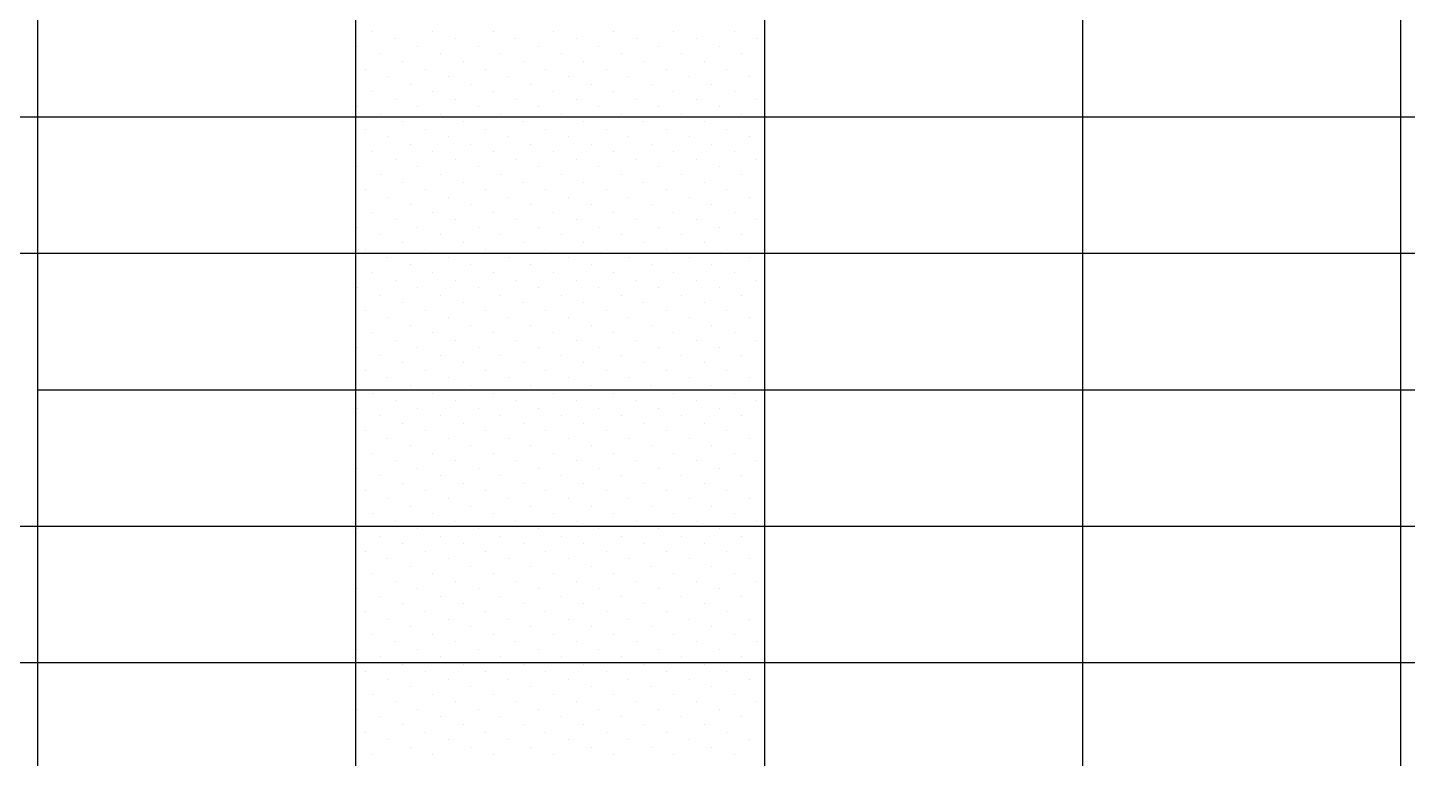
# Model space of a CAD drawing. Extents: x 148861 to 149208, y 169271 to 169495.
# Drawn here: x 149181.813 to 149185.355, y 169489.203 to 169491.078 of the extents above; entities that cross this region are included whole.
import ezdxf

# ---------------------------------------------------------------- set-up
doc = ezdxf.new("R2010")
doc.units = 0
doc.header["$LTSCALE"] = 0.1
doc.header["$MEASUREMENT"] = 0
doc.layers.get('0').update_dxf_attribs({"linetype": 'CONTINUOUS'})
doc.layers.add('TOFIES-01', color=7, linetype='CONTINUOUS')

# ---------------------------------------------------------------- blocks, each defined once
blk = doc.blocks.new('*X67')
at = {"color": 0}
for p, q in [((2017.46, 1407.58), (2017.46, 1407.58)), ((2026.3, 1407.58), (2026.3, 1407.58)), ((2035.14, 1407.58), (2035.14, 1407.58)), ((2043.98, 1407.58), (2043.98, 1407.58)), ((2052.82, 1407.58), (2052.82, 1407.58)), ((2061.66, 1407.58), (2061.66, 1407.58)), ((2070.5, 1407.58), (2070.5, 1407.58)), ((2015.25, 1405.37), (2015.25, 1405.37)), ((2020.78, 1406.48), (2020.78, 1406.48)), ((2024.09, 1405.37), (2024.09, 1405.37)), ((2029.62, 1406.48), (2029.62, 1406.48)), ((2032.93, 1405.37), (2032.93, 1405.37)), ((2038.46, 1406.48), (2038.46, 1406.48)), ((2041.77, 1405.37), (2041.77, 1405.37)), ((2047.3, 1406.48), (2047.3, 1406.48)), ((2050.61, 1405.37), (2050.61, 1405.37)), ((2056.13, 1406.48), (2056.13, 1406.48)), ((2059.45, 1405.37), (2059.45, 1405.37)), ((2064.97, 1406.48), (2064.97, 1406.48)), ((2068.29, 1405.37), (2068.29, 1405.37)), ((2073.81, 1406.48), (2073.81, 1406.48)), ((2018.57, 1404.27), (2018.57, 1404.27)), ((2021.88, 1403.17), (2021.88, 1403.17)), ((2027.41, 1404.27), (2027.41, 1404.27)), ((2030.72, 1403.17), (2030.72, 1403.17)), ((2036.25, 1404.27), (2036.25, 1404.27)), ((2039.56, 1403.17), (2039.56, 1403.17)), ((2045.09, 1404.27), (2045.09, 1404.27)), ((2048.4, 1403.17), (2048.4, 1403.17)), ((2053.92, 1404.27), (2053.92, 1404.27)), ((2057.24, 1403.17), (2057.24, 1403.17)), ((2062.76, 1404.27), (2062.76, 1404.27)), ((2066.08, 1403.17), (2066.08, 1403.17)), ((2071.6, 1404.27), (2071.6, 1404.27)), ((2074.92, 1403.17), (2074.92, 1403.17)), ((2016.36, 1402.06), (2016.36, 1402.06)), ((2025.2, 1402.06), (2025.2, 1402.06)), ((2034.04, 1402.06), (2034.04, 1402.06)), ((2042.88, 1402.06), (2042.88, 1402.06)), ((2051.71, 1402.06), (2051.71, 1402.06)), ((2060.55, 1402.06), (2060.55, 1402.06)), ((2069.39, 1402.06), (2069.39, 1402.06)), ((2019.67, 1400.96), (2019.67, 1400.96)), ((2022.99, 1399.85), (2022.99, 1399.85)), ((2028.51, 1400.96), (2028.51, 1400.96)), ((2031.83, 1399.85), (2031.83, 1399.85)), ((2037.35, 1400.96), (2037.35, 1400.96)), ((2040.67, 1399.85), (2040.67, 1399.85)), ((2046.19, 1400.96), (2046.19, 1400.96)), ((2049.5, 1399.85), (2049.5, 1399.85)), ((2055.03, 1400.96), (2055.03, 1400.96)), ((2058.34, 1399.85), (2058.34, 1399.85)), ((2063.87, 1400.96), (2063.87, 1400.96)), ((2067.18, 1399.85), (2067.18, 1399.85)), ((2072.71, 1400.96), (2072.71, 1400.96)), ((2017.46, 1398.75), (2017.46, 1398.75)), ((2020.78, 1397.64), (2020.78, 1397.64)), ((2026.3, 1398.75), (2026.3, 1398.75)), ((2029.62, 1397.64), (2029.62, 1397.64)), ((2035.14, 1398.75), (2035.14, 1398.75)), ((2038.46, 1397.64), (2038.46, 1397.64)), ((2043.98, 1398.75), (2043.98, 1398.75)), ((2047.3, 1397.64), (2047.3, 1397.64)), ((2052.82, 1398.75), (2052.82, 1398.75)), ((2056.13, 1397.64), (2056.13, 1397.64)), ((2061.66, 1398.75), (2061.66, 1398.75)), ((2064.97, 1397.64), (2064.97, 1397.64)), ((2070.5, 1398.75), (2070.5, 1398.75)), ((2073.81, 1397.64), (2073.81, 1397.64)), ((2015.25, 1396.54), (2015.25, 1396.54)), ((2018.57, 1395.43), (2018.57, 1395.43)), ((2024.09, 1396.54), (2024.09, 1396.54)), ((2027.41, 1395.43), (2027.41, 1395.43)), ((2032.93, 1396.54), (2032.93, 1396.54)), ((2036.25, 1395.43), (2036.25, 1395.43)), ((2041.77, 1396.54), (2041.77, 1396.54)), ((2045.09, 1395.43), (2045.09, 1395.43)), ((2050.61, 1396.54), (2050.61, 1396.54)), ((2053.92, 1395.43), (2053.92, 1395.43)), ((2059.45, 1396.54), (2059.45, 1396.54)), ((2062.76, 1395.43), (2062.76, 1395.43)), ((2068.29, 1396.54), (2068.29, 1396.54)), ((2071.6, 1395.43), (2071.6, 1395.43)), ((2016.36, 1393.22), (2016.36, 1393.22)), ((2021.88, 1394.33), (2021.88, 1394.33)), ((2025.2, 1393.22), (2025.2, 1393.22)), ((2030.72, 1394.33), (2030.72, 1394.33)), ((2034.04, 1393.22), (2034.04, 1393.22)), ((2039.56, 1394.33), (2039.56, 1394.33)), ((2042.88, 1393.22), (2042.88, 1393.22)), ((2048.4, 1394.33), (2048.4, 1394.33)), ((2051.71, 1393.22), (2051.71, 1393.22)), ((2057.24, 1394.33), (2057.24, 1394.33)), ((2060.55, 1393.22), (2060.55, 1393.22)), ((2066.08, 1394.33), (2066.08, 1394.33)), ((2069.39, 1393.22), (2069.39, 1393.22)), ((2074.92, 1394.33), (2074.92, 1394.33)), ((2019.67, 1392.12), (2019.67, 1392.12)), ((2022.99, 1391.01), (2022.99, 1391.01)), ((2028.51, 1392.12), (2028.51, 1392.12)), ((2031.83, 1391.01), (2031.83, 1391.01)), ((2037.35, 1392.12), (2037.35, 1392.12)), ((2040.67, 1391.01), (2040.67, 1391.01)), ((2046.19, 1392.12), (2046.19, 1392.12)), ((2049.5, 1391.01), (2049.5, 1391.01)), ((2055.03, 1392.12), (2055.03, 1392.12)), ((2058.34, 1391.01), (2058.34, 1391.01)), ((2063.87, 1392.12), (2063.87, 1392.12)), ((2067.18, 1391.01), (2067.18, 1391.01)), ((2072.71, 1392.12), (2072.71, 1392.12)), ((2017.46, 1389.91), (2017.46, 1389.91)), ((2026.3, 1389.91), (2026.3, 1389.91)), ((2035.14, 1389.91), (2035.14, 1389.91)), ((2043.98, 1389.91), (2043.98, 1389.91)), ((2052.82, 1389.91), (2052.82, 1389.91)), ((2061.66, 1389.91), (2061.66, 1389.91)), ((2070.5, 1389.91), (2070.5, 1389.91)), ((2015.25, 1387.7), (2015.25, 1387.7)), ((2020.78, 1388.8), (2020.78, 1388.8)), ((2024.09, 1387.7), (2024.09, 1387.7)), ((2029.62, 1388.8), (2029.62, 1388.8)), ((2032.93, 1387.7), (2032.93, 1387.7)), ((2038.46, 1388.8), (2038.46, 1388.8)), ((2041.77, 1387.7), (2041.77, 1387.7)), ((2047.3, 1388.8), (2047.3, 1388.8)), ((2050.61, 1387.7), (2050.61, 1387.7)), ((2056.13, 1388.8), (2056.13, 1388.8)), ((2059.45, 1387.7), (2059.45, 1387.7)), ((2064.97, 1388.8), (2064.97, 1388.8)), ((2068.29, 1387.7), (2068.29, 1387.7)), ((2073.81, 1388.8), (2073.81, 1388.8)), ((2018.57, 1386.59), (2018.57, 1386.59)), ((2021.88, 1385.49), (2021.88, 1385.49)), ((2027.41, 1386.59), (2027.41, 1386.59)), ((2030.72, 1385.49), (2030.72, 1385.49)), ((2036.25, 1386.59), (2036.25, 1386.59)), ((2039.56, 1385.49), (2039.56, 1385.49)), ((2045.09, 1386.59), (2045.09, 1386.59)), ((2048.4, 1385.49), (2048.4, 1385.49)), ((2053.92, 1386.59), (2053.92, 1386.59)), ((2057.24, 1385.49), (2057.24, 1385.49)), ((2062.76, 1386.59), (2062.76, 1386.59)), ((2066.08, 1385.49), (2066.08, 1385.49)), ((2071.6, 1386.59), (2071.6, 1386.59)), ((2074.92, 1385.49), (2074.92, 1385.49)), ((2016.36, 1384.38), (2016.36, 1384.38)), ((2019.67, 1383.28), (2019.67, 1383.28)), ((2025.2, 1384.38), (2025.2, 1384.38)), ((2028.51, 1383.28), (2028.51, 1383.28)), ((2034.04, 1384.38), (2034.04, 1384.38)), ((2037.35, 1383.28), (2037.35, 1383.28)), ((2042.88, 1384.38), (2042.88, 1384.38)), ((2046.19, 1383.28), (2046.19, 1383.28)), ((2051.71, 1384.38), (2051.71, 1384.38)), ((2055.03, 1383.28), (2055.03, 1383.28)), ((2060.55, 1384.38), (2060.55, 1384.38)), ((2063.87, 1383.28), (2063.87, 1383.28)), ((2069.39, 1384.38), (2069.39, 1384.38)), ((2072.71, 1383.28), (2072.71, 1383.28)), ((2017.46, 1381.07), (2017.46, 1381.07)), ((2022.99, 1382.17), (2022.99, 1382.17)), ((2026.3, 1381.07), (2026.3, 1381.07)), ((2031.83, 1382.17), (2031.83, 1382.17)), ((2035.14, 1381.07), (2035.14, 1381.07)), ((2040.67, 1382.17), (2040.67, 1382.17)), ((2043.98, 1381.07), (2043.98, 1381.07)), ((2049.5, 1382.17), (2049.5, 1382.17)), ((2052.82, 1381.07), (2052.82, 1381.07)), ((2058.34, 1382.17), (2058.34, 1382.17)), ((2061.66, 1381.07), (2061.66, 1381.07)), ((2067.18, 1382.17), (2067.18, 1382.17)), ((2070.5, 1381.07), (2070.5, 1381.07)), ((2015.25, 1378.86), (2015.25, 1378.86)), ((2020.78, 1379.96), (2020.78, 1379.96)), ((2024.09, 1378.86), (2024.09, 1378.86)), ((2029.62, 1379.96), (2029.62, 1379.96)), ((2032.93, 1378.86), (2032.93, 1378.86)), ((2038.46, 1379.96), (2038.46, 1379.96)), ((2041.77, 1378.86), (2041.77, 1378.86)), ((2047.3, 1379.96), (2047.3, 1379.96)), ((2050.61, 1378.86), (2050.61, 1378.86)), ((2056.13, 1379.96), (2056.13, 1379.96)), ((2059.45, 1378.86), (2059.45, 1378.86)), ((2064.97, 1379.96), (2064.97, 1379.96)), ((2068.29, 1378.86), (2068.29, 1378.86)), ((2073.81, 1379.96), (2073.81, 1379.96)), ((2018.57, 1377.75), (2018.57, 1377.75)), ((2027.41, 1377.75), (2027.41, 1377.75)), ((2036.25, 1377.75), (2036.25, 1377.75)), ((2045.09, 1377.75), (2045.09, 1377.75)), ((2053.92, 1377.75), (2053.92, 1377.75)), ((2062.76, 1377.75), (2062.76, 1377.75)), ((2071.6, 1377.75), (2071.6, 1377.75)), ((2016.36, 1375.54), (2016.36, 1375.54)), ((2021.88, 1376.65), (2021.88, 1376.65)), ((2025.2, 1375.54), (2025.2, 1375.54)), ((2030.72, 1376.65), (2030.72, 1376.65)), ((2034.04, 1375.54), (2034.04, 1375.54)), ((2039.56, 1376.65), (2039.56, 1376.65)), ((2042.88, 1375.54), (2042.88, 1375.54)), ((2048.4, 1376.65), (2048.4, 1376.65)), ((2051.71, 1375.54), (2051.71, 1375.54)), ((2057.24, 1376.65), (2057.24, 1376.65)), ((2060.55, 1375.54), (2060.55, 1375.54)), ((2066.08, 1376.65), (2066.08, 1376.65)), ((2069.39, 1375.54), (2069.39, 1375.54)), ((2074.92, 1376.65), (2074.92, 1376.65)), ((2019.67, 1374.44), (2019.67, 1374.44)), ((2022.99, 1373.33), (2022.99, 1373.33)), ((2028.51, 1374.44), (2028.51, 1374.44)), ((2031.83, 1373.33), (2031.83, 1373.33)), ((2037.35, 1374.44), (2037.35, 1374.44)), ((2040.67, 1373.33), (2040.67, 1373.33)), ((2046.19, 1374.44), (2046.19, 1374.44)), ((2049.5, 1373.33), (2049.5, 1373.33)), ((2055.03, 1374.44), (2055.03, 1374.44)), ((2058.34, 1373.33), (2058.34, 1373.33)), ((2063.87, 1374.44), (2063.87, 1374.44)), ((2067.18, 1373.33), (2067.18, 1373.33)), ((2072.71, 1374.44), (2072.71, 1374.44)), ((2017.46, 1372.23), (2017.46, 1372.23)), ((2020.78, 1371.12), (2020.78, 1371.12)), ((2026.3, 1372.23), (2026.3, 1372.23)), ((2029.62, 1371.12), (2029.62, 1371.12)), ((2035.14, 1372.23), (2035.14, 1372.23)), ((2038.46, 1371.12), (2038.46, 1371.12)), ((2043.98, 1372.23), (2043.98, 1372.23)), ((2047.3, 1371.12), (2047.3, 1371.12)), ((2052.82, 1372.23), (2052.82, 1372.23)), ((2056.13, 1371.12), (2056.13, 1371.12)), ((2061.66, 1372.23), (2061.66, 1372.23)), ((2064.97, 1371.12), (2064.97, 1371.12)), ((2070.5, 1372.23), (2070.5, 1372.23)), ((2073.81, 1371.12), (2073.81, 1371.12)), ((2015.25, 1370.02), (2015.25, 1370.02)), ((2018.57, 1368.91), (2018.57, 1368.91)), ((2024.09, 1370.02), (2024.09, 1370.02)), ((2027.41, 1368.91), (2027.41, 1368.91)), ((2032.93, 1370.02), (2032.93, 1370.02)), ((2036.25, 1368.91), (2036.25, 1368.91)), ((2041.77, 1370.02), (2041.77, 1370.02)), ((2045.09, 1368.91), (2045.09, 1368.91)), ((2050.61, 1370.02), (2050.61, 1370.02)), ((2053.92, 1368.91), (2053.92, 1368.91)), ((2059.45, 1370.02), (2059.45, 1370.02)), ((2062.76, 1368.91), (2062.76, 1368.91)), ((2068.29, 1370.02), (2068.29, 1370.02)), ((2071.6, 1368.91), (2071.6, 1368.91)), ((2016.36, 1366.7), (2016.36, 1366.7)), ((2021.88, 1367.81), (2021.88, 1367.81)), ((2025.2, 1366.7), (2025.2, 1366.7)), ((2030.72, 1367.81), (2030.72, 1367.81)), ((2034.04, 1366.7), (2034.04, 1366.7)), ((2039.56, 1367.81), (2039.56, 1367.81)), ((2042.88, 1366.7), (2042.88, 1366.7)), ((2048.4, 1367.81), (2048.4, 1367.81)), ((2051.71, 1366.7), (2051.71, 1366.7)), ((2057.24, 1367.81), (2057.24, 1367.81)), ((2060.55, 1366.7), (2060.55, 1366.7)), ((2066.08, 1367.81), (2066.08, 1367.81)), ((2069.39, 1366.7), (2069.39, 1366.7)), ((2074.92, 1367.81), (2074.92, 1367.81)), ((2019.67, 1365.6), (2019.67, 1365.6)), ((2028.51, 1365.6), (2028.51, 1365.6)), ((2037.35, 1365.6), (2037.35, 1365.6)), ((2046.19, 1365.6), (2046.19, 1365.6)), ((2055.03, 1365.6), (2055.03, 1365.6)), ((2063.87, 1365.6), (2063.87, 1365.6)), ((2072.71, 1365.6), (2072.71, 1365.6)), ((2017.46, 1363.39), (2017.46, 1363.39)), ((2022.99, 1364.5), (2022.99, 1364.5)), ((2026.3, 1363.39), (2026.3, 1363.39)), ((2031.83, 1364.5), (2031.83, 1364.5)), ((2035.14, 1363.39), (2035.14, 1363.39)), ((2040.67, 1364.5), (2040.67, 1364.5)), ((2043.98, 1363.39), (2043.98, 1363.39)), ((2049.5, 1364.5), (2049.5, 1364.5)), ((2052.82, 1363.39), (2052.82, 1363.39)), ((2058.34, 1364.5), (2058.34, 1364.5)), ((2061.66, 1363.39), (2061.66, 1363.39)), ((2067.18, 1364.5), (2067.18, 1364.5)), ((2070.5, 1363.39), (2070.5, 1363.39)), ((2015.25, 1361.18), (2015.25, 1361.18)), ((2020.78, 1362.29), (2020.78, 1362.29)), ((2024.09, 1361.18), (2024.09, 1361.18)), ((2029.62, 1362.29), (2029.62, 1362.29)), ((2032.93, 1361.18), (2032.93, 1361.18)), ((2038.46, 1362.29), (2038.46, 1362.29)), ((2041.77, 1361.18), (2041.77, 1361.18)), ((2047.3, 1362.29), (2047.3, 1362.29)), ((2050.61, 1361.18), (2050.61, 1361.18)), ((2056.13, 1362.29), (2056.13, 1362.29)), ((2059.45, 1361.18), (2059.45, 1361.18)), ((2064.97, 1362.29), (2064.97, 1362.29)), ((2068.29, 1361.18), (2068.29, 1361.18)), ((2073.81, 1362.29), (2073.81, 1362.29)), ((2018.57, 1360.08), (2018.57, 1360.08)), ((2021.88, 1358.97), (2021.88, 1358.97)), ((2027.41, 1360.08), (2027.41, 1360.08)), ((2030.72, 1358.97), (2030.72, 1358.97)), ((2036.25, 1360.08), (2036.25, 1360.08)), ((2039.56, 1358.97), (2039.56, 1358.97)), ((2045.09, 1360.08), (2045.09, 1360.08)), ((2048.4, 1358.97), (2048.4, 1358.97)), ((2053.92, 1360.08), (2053.92, 1360.08)), ((2057.24, 1358.97), (2057.24, 1358.97)), ((2062.76, 1360.08), (2062.76, 1360.08)), ((2066.08, 1358.97), (2066.08, 1358.97)), ((2071.6, 1360.08), (2071.6, 1360.08)), ((2074.92, 1358.97), (2074.92, 1358.97)), ((2016.36, 1357.87), (2016.36, 1357.87)), ((2019.67, 1356.76), (2019.67, 1356.76)), ((2025.2, 1357.87), (2025.2, 1357.87)), ((2028.51, 1356.76), (2028.51, 1356.76)), ((2034.04, 1357.87), (2034.04, 1357.87)), ((2037.35, 1356.76), (2037.35, 1356.76)), ((2042.88, 1357.87), (2042.88, 1357.87)), ((2046.19, 1356.76), (2046.19, 1356.76)), ((2051.71, 1357.87), (2051.71, 1357.87)), ((2055.03, 1356.76), (2055.03, 1356.76)), ((2060.55, 1357.87), (2060.55, 1357.87)), ((2063.87, 1356.76), (2063.87, 1356.76)), ((2069.39, 1357.87), (2069.39, 1357.87)), ((2072.71, 1356.76), (2072.71, 1356.76)), ((2017.46, 1354.55), (2017.46, 1354.55)), ((2022.99, 1355.66), (2022.99, 1355.66)), ((2026.3, 1354.55), (2026.3, 1354.55)), ((2031.83, 1355.66), (2031.83, 1355.66)), ((2035.14, 1354.55), (2035.14, 1354.55)), ((2040.67, 1355.66), (2040.67, 1355.66)), ((2043.98, 1354.55), (2043.98, 1354.55)), ((2049.5, 1355.66), (2049.5, 1355.66)), ((2052.82, 1354.55), (2052.82, 1354.55)), ((2058.34, 1355.66), (2058.34, 1355.66)), ((2061.66, 1354.55), (2061.66, 1354.55)), ((2067.18, 1355.66), (2067.18, 1355.66)), ((2070.5, 1354.55), (2070.5, 1354.55)), ((2020.78, 1353.45), (2020.78, 1353.45)), ((2029.62, 1353.45), (2029.62, 1353.45)), ((2038.46, 1353.45), (2038.46, 1353.45)), ((2047.3, 1353.45), (2047.3, 1353.45)), ((2056.13, 1353.45), (2056.13, 1353.45)), ((2064.97, 1353.45), (2064.97, 1353.45)), ((2073.81, 1353.45), (2073.81, 1353.45)), ((2015.25, 1352.34), (2015.25, 1352.34)), ((2018.57, 1351.24), (2018.57, 1351.24)), ((2024.09, 1352.34), (2024.09, 1352.34)), ((2027.41, 1351.24), (2027.41, 1351.24)), ((2032.93, 1352.34), (2032.93, 1352.34)), ((2036.25, 1351.24), (2036.25, 1351.24)), ((2041.77, 1352.34), (2041.77, 1352.34)), ((2045.09, 1351.24), (2045.09, 1351.24)), ((2050.61, 1352.34), (2050.61, 1352.34)), ((2053.92, 1351.24), (2053.92, 1351.24)), ((2059.45, 1352.34), (2059.45, 1352.34)), ((2062.76, 1351.24), (2062.76, 1351.24)), ((2068.29, 1352.34), (2068.29, 1352.34)), ((2071.6, 1351.24), (2071.6, 1351.24)), ((2016.36, 1349.03), (2016.36, 1349.03)), ((2021.88, 1350.13), (2021.88, 1350.13)), ((2025.2, 1349.03), (2025.2, 1349.03)), ((2030.72, 1350.13), (2030.72, 1350.13)), ((2034.04, 1349.03), (2034.04, 1349.03)), ((2039.56, 1350.13), (2039.56, 1350.13)), ((2042.88, 1349.03), (2042.88, 1349.03)), ((2048.4, 1350.13), (2048.4, 1350.13)), ((2051.71, 1349.03), (2051.71, 1349.03)), ((2057.24, 1350.13), (2057.24, 1350.13)), ((2060.55, 1349.03), (2060.55, 1349.03)), ((2066.08, 1350.13), (2066.08, 1350.13)), ((2069.39, 1349.03), (2069.39, 1349.03)), ((2074.92, 1350.13), (2074.92, 1350.13)), ((2019.67, 1347.92), (2019.67, 1347.92)), ((2022.99, 1346.82), (2022.99, 1346.82)), ((2028.51, 1347.92), (2028.51, 1347.92)), ((2031.83, 1346.82), (2031.83, 1346.82)), ((2037.35, 1347.92), (2037.35, 1347.92)), ((2040.67, 1346.82), (2040.67, 1346.82)), ((2046.19, 1347.92), (2046.19, 1347.92)), ((2049.5, 1346.82), (2049.5, 1346.82)), ((2055.03, 1347.92), (2055.03, 1347.92)), ((2058.34, 1346.82), (2058.34, 1346.82)), ((2063.87, 1347.92), (2063.87, 1347.92)), ((2067.18, 1346.82), (2067.18, 1346.82)), ((2072.71, 1347.92), (2072.71, 1347.92)), ((2017.46, 1345.71), (2017.46, 1345.71)), ((2020.78, 1344.61), (2020.78, 1344.61)), ((2026.3, 1345.71), (2026.3, 1345.71)), ((2029.62, 1344.61), (2029.62, 1344.61)), ((2035.14, 1345.71), (2035.14, 1345.71)), ((2038.46, 1344.61), (2038.46, 1344.61)), ((2043.98, 1345.71), (2043.98, 1345.71)), ((2047.3, 1344.61), (2047.3, 1344.61)), ((2052.82, 1345.71), (2052.82, 1345.71)), ((2056.13, 1344.61), (2056.13, 1344.61)), ((2061.66, 1345.71), (2061.66, 1345.71)), ((2064.97, 1344.61), (2064.97, 1344.61)), ((2070.5, 1345.71), (2070.5, 1345.71)), ((2073.81, 1344.61), (2073.81, 1344.61)), ((2015.25, 1343.5), (2015.25, 1343.5)), ((2018.57, 1342.4), (2018.57, 1342.4)), ((2024.09, 1343.5), (2024.09, 1343.5)), ((2027.41, 1342.4), (2027.41, 1342.4)), ((2032.93, 1343.5), (2032.93, 1343.5)), ((2036.25, 1342.4), (2036.25, 1342.4)), ((2041.77, 1343.5), (2041.77, 1343.5)), ((2045.09, 1342.4), (2045.09, 1342.4)), ((2050.61, 1343.5), (2050.61, 1343.5)), ((2053.92, 1342.4), (2053.92, 1342.4)), ((2059.45, 1343.5), (2059.45, 1343.5)), ((2062.76, 1342.4), (2062.76, 1342.4)), ((2068.29, 1343.5), (2068.29, 1343.5)), ((2071.6, 1342.4), (2071.6, 1342.4)), ((2021.88, 1341.29), (2021.88, 1341.29)), ((2030.72, 1341.29), (2030.72, 1341.29)), ((2039.56, 1341.29), (2039.56, 1341.29)), ((2048.4, 1341.29), (2048.4, 1341.29)), ((2057.24, 1341.29), (2057.24, 1341.29)), ((2066.08, 1341.29), (2066.08, 1341.29)), ((2074.92, 1341.29), (2074.92, 1341.29)), ((2016.36, 1340.19), (2016.36, 1340.19)), ((2019.67, 1339.08), (2019.67, 1339.08)), ((2025.2, 1340.19), (2025.2, 1340.19)), ((2028.51, 1339.08), (2028.51, 1339.08)), ((2034.04, 1340.19), (2034.04, 1340.19)), ((2037.35, 1339.08), (2037.35, 1339.08)), ((2042.88, 1340.19), (2042.88, 1340.19)), ((2046.19, 1339.08), (2046.19, 1339.08)), ((2051.71, 1340.19), (2051.71, 1340.19)), ((2055.03, 1339.08), (2055.03, 1339.08)), ((2060.55, 1340.19), (2060.55, 1340.19)), ((2063.87, 1339.08), (2063.87, 1339.08)), ((2069.39, 1340.19), (2069.39, 1340.19)), ((2072.71, 1339.08), (2072.71, 1339.08)), ((2017.46, 1336.87), (2017.46, 1336.87)), ((2022.99, 1337.98), (2022.99, 1337.98)), ((2026.3, 1336.87), (2026.3, 1336.87)), ((2031.83, 1337.98), (2031.83, 1337.98)), ((2035.14, 1336.87), (2035.14, 1336.87)), ((2040.67, 1337.98), (2040.67, 1337.98)), ((2043.98, 1336.87), (2043.98, 1336.87)), ((2049.5, 1337.98), (2049.5, 1337.98)), ((2052.82, 1336.87), (2052.82, 1336.87)), ((2058.34, 1337.98), (2058.34, 1337.98)), ((2061.66, 1336.87), (2061.66, 1336.87)), ((2067.18, 1337.98), (2067.18, 1337.98)), ((2070.5, 1336.87), (2070.5, 1336.87)), ((2015.25, 1334.66), (2015.25, 1334.66)), ((2020.78, 1335.77), (2020.78, 1335.77)), ((2024.09, 1334.66), (2024.09, 1334.66)), ((2029.62, 1335.77), (2029.62, 1335.77)), ((2032.93, 1334.66), (2032.93, 1334.66)), ((2038.46, 1335.77), (2038.46, 1335.77)), ((2041.77, 1334.66), (2041.77, 1334.66)), ((2047.3, 1335.77), (2047.3, 1335.77)), ((2050.61, 1334.66), (2050.61, 1334.66)), ((2056.13, 1335.77), (2056.13, 1335.77)), ((2059.45, 1334.66), (2059.45, 1334.66)), ((2064.97, 1335.77), (2064.97, 1335.77)), ((2068.29, 1334.66), (2068.29, 1334.66)), ((2073.81, 1335.77), (2073.81, 1335.77)), ((2018.57, 1333.56), (2018.57, 1333.56)), ((2021.88, 1332.45), (2021.88, 1332.45)), ((2027.41, 1333.56), (2027.41, 1333.56)), ((2030.72, 1332.45), (2030.72, 1332.45)), ((2036.25, 1333.56), (2036.25, 1333.56)), ((2039.56, 1332.45), (2039.56, 1332.45)), ((2045.09, 1333.56), (2045.09, 1333.56)), ((2048.4, 1332.45), (2048.4, 1332.45)), ((2053.92, 1333.56), (2053.92, 1333.56)), ((2057.24, 1332.45), (2057.24, 1332.45)), ((2062.76, 1333.56), (2062.76, 1333.56)), ((2066.08, 1332.45), (2066.08, 1332.45)), ((2071.6, 1333.56), (2071.6, 1333.56)), ((2074.92, 1332.45), (2074.92, 1332.45)), ((2016.36, 1331.35), (2016.36, 1331.35)), ((2019.67, 1330.24), (2019.67, 1330.24)), ((2025.2, 1331.35), (2025.2, 1331.35)), ((2028.51, 1330.24), (2028.51, 1330.24)), ((2034.04, 1331.35), (2034.04, 1331.35)), ((2037.35, 1330.24), (2037.35, 1330.24)), ((2042.88, 1331.35), (2042.88, 1331.35)), ((2046.19, 1330.24), (2046.19, 1330.24)), ((2051.71, 1331.35), (2051.71, 1331.35)), ((2055.03, 1330.24), (2055.03, 1330.24)), ((2060.55, 1331.35), (2060.55, 1331.35)), ((2063.87, 1330.24), (2063.87, 1330.24)), ((2069.39, 1331.35), (2069.39, 1331.35)), ((2072.71, 1330.24), (2072.71, 1330.24)), ((2022.99, 1329.14), (2022.99, 1329.14)), ((2031.83, 1329.14), (2031.83, 1329.14)), ((2040.67, 1329.14), (2040.67, 1329.14)), ((2049.5, 1329.14), (2049.5, 1329.14)), ((2058.34, 1329.14), (2058.34, 1329.14)), ((2067.18, 1329.14), (2067.18, 1329.14)), ((2017.46, 1328.03), (2017.46, 1328.03)), ((2020.78, 1326.93), (2020.78, 1326.93)), ((2026.3, 1328.03), (2026.3, 1328.03)), ((2029.62, 1326.93), (2029.62, 1326.93)), ((2035.14, 1328.03), (2035.14, 1328.03)), ((2038.46, 1326.93), (2038.46, 1326.93)), ((2043.98, 1328.03), (2043.98, 1328.03)), ((2047.3, 1326.93), (2047.3, 1326.93)), ((2052.82, 1328.03), (2052.82, 1328.03)), ((2056.13, 1326.93), (2056.13, 1326.93)), ((2061.66, 1328.03), (2061.66, 1328.03)), ((2064.97, 1326.93), (2064.97, 1326.93)), ((2070.5, 1328.03), (2070.5, 1328.03)), ((2073.81, 1326.93), (2073.81, 1326.93)), ((2015.25, 1325.83), (2015.25, 1325.83)), ((2018.57, 1324.72), (2018.57, 1324.72)), ((2024.09, 1325.83), (2024.09, 1325.83)), ((2027.41, 1324.72), (2027.41, 1324.72)), ((2032.93, 1325.83), (2032.93, 1325.83)), ((2036.25, 1324.72), (2036.25, 1324.72)), ((2041.77, 1325.83), (2041.77, 1325.83)), ((2045.09, 1324.72), (2045.09, 1324.72)), ((2050.61, 1325.83), (2050.61, 1325.83)), ((2053.92, 1324.72), (2053.92, 1324.72)), ((2059.45, 1325.83), (2059.45, 1325.83)), ((2062.76, 1324.72), (2062.76, 1324.72)), ((2068.29, 1325.83), (2068.29, 1325.83)), ((2071.6, 1324.72), (2071.6, 1324.72)), ((2016.36, 1322.51), (2016.36, 1322.51)), ((2021.88, 1323.62), (2021.88, 1323.62)), ((2025.2, 1322.51), (2025.2, 1322.51)), ((2030.72, 1323.62), (2030.72, 1323.62)), ((2034.04, 1322.51), (2034.04, 1322.51)), ((2039.56, 1323.62), (2039.56, 1323.62)), ((2042.88, 1322.51), (2042.88, 1322.51)), ((2048.4, 1323.62), (2048.4, 1323.62)), ((2051.71, 1322.51), (2051.71, 1322.51)), ((2057.24, 1323.62), (2057.24, 1323.62)), ((2060.55, 1322.51), (2060.55, 1322.51)), ((2066.08, 1323.62), (2066.08, 1323.62)), ((2069.39, 1322.51), (2069.39, 1322.51)), ((2074.92, 1323.62), (2074.92, 1323.62)), ((2019.67, 1321.41), (2019.67, 1321.41)), ((2022.99, 1320.3), (2022.99, 1320.3)), ((2028.51, 1321.41), (2028.51, 1321.41)), ((2031.83, 1320.3), (2031.83, 1320.3)), ((2037.35, 1321.41), (2037.35, 1321.41)), ((2040.67, 1320.3), (2040.67, 1320.3)), ((2046.19, 1321.41), (2046.19, 1321.41)), ((2049.5, 1320.3), (2049.5, 1320.3)), ((2055.03, 1321.41), (2055.03, 1321.41)), ((2058.34, 1320.3), (2058.34, 1320.3)), ((2063.87, 1321.41), (2063.87, 1321.41)), ((2067.18, 1320.3), (2067.18, 1320.3)), ((2072.71, 1321.41), (2072.71, 1321.41)), ((2017.46, 1319.2), (2017.46, 1319.2)), ((2020.78, 1318.09), (2020.78, 1318.09)), ((2026.3, 1319.2), (2026.3, 1319.2)), ((2029.62, 1318.09), (2029.62, 1318.09)), ((2035.14, 1319.2), (2035.14, 1319.2)), ((2038.46, 1318.09), (2038.46, 1318.09)), ((2043.98, 1319.2), (2043.98, 1319.2)), ((2047.3, 1318.09), (2047.3, 1318.09)), ((2052.82, 1319.2), (2052.82, 1319.2)), ((2056.13, 1318.09), (2056.13, 1318.09)), ((2061.66, 1319.2), (2061.66, 1319.2)), ((2064.97, 1318.09), (2064.97, 1318.09)), ((2070.5, 1319.2), (2070.5, 1319.2)), ((2073.81, 1318.09), (2073.81, 1318.09)), ((2015.25, 1316.99), (2015.25, 1316.99)), ((2024.09, 1316.99), (2024.09, 1316.99)), ((2032.93, 1316.99), (2032.93, 1316.99)), ((2041.77, 1316.99), (2041.77, 1316.99)), ((2050.61, 1316.99), (2050.61, 1316.99)), ((2059.45, 1316.99), (2059.45, 1316.99)), ((2068.29, 1316.99), (2068.29, 1316.99)), ((2018.57, 1315.88), (2018.57, 1315.88)), ((2021.88, 1314.78), (2021.88, 1314.78)), ((2027.41, 1315.88), (2027.41, 1315.88)), ((2030.72, 1314.78), (2030.72, 1314.78)), ((2036.25, 1315.88), (2036.25, 1315.88)), ((2039.56, 1314.78), (2039.56, 1314.78)), ((2045.09, 1315.88), (2045.09, 1315.88)), ((2048.4, 1314.78), (2048.4, 1314.78)), ((2053.92, 1315.88), (2053.92, 1315.88)), ((2057.24, 1314.78), (2057.24, 1314.78)), ((2062.76, 1315.88), (2062.76, 1315.88)), ((2066.08, 1314.78), (2066.08, 1314.78)), ((2071.6, 1315.88), (2071.6, 1315.88)), ((2074.92, 1314.78), (2074.92, 1314.78)), ((2016.36, 1313.67), (2016.36, 1313.67)), ((2019.67, 1312.57), (2019.67, 1312.57)), ((2025.2, 1313.67), (2025.2, 1313.67)), ((2028.51, 1312.57), (2028.51, 1312.57)), ((2034.04, 1313.67), (2034.04, 1313.67)), ((2037.35, 1312.57), (2037.35, 1312.57)), ((2042.88, 1313.67), (2042.88, 1313.67)), ((2046.19, 1312.57), (2046.19, 1312.57)), ((2051.71, 1313.67), (2051.71, 1313.67)), ((2055.03, 1312.57), (2055.03, 1312.57)), ((2060.55, 1313.67), (2060.55, 1313.67)), ((2063.87, 1312.57), (2063.87, 1312.57)), ((2069.39, 1313.67), (2069.39, 1313.67)), ((2072.71, 1312.57), (2072.71, 1312.57)), ((2017.46, 1310.36), (2017.46, 1310.36)), ((2022.99, 1311.46), (2022.99, 1311.46)), ((2026.3, 1310.36), (2026.3, 1310.36)), ((2031.83, 1311.46), (2031.83, 1311.46)), ((2035.14, 1310.36), (2035.14, 1310.36)), ((2040.67, 1311.46), (2040.67, 1311.46)), ((2043.98, 1310.36), (2043.98, 1310.36)), ((2049.5, 1311.46), (2049.5, 1311.46)), ((2052.82, 1310.36), (2052.82, 1310.36)), ((2058.34, 1311.46), (2058.34, 1311.46)), ((2061.66, 1310.36), (2061.66, 1310.36)), ((2067.18, 1311.46), (2067.18, 1311.46)), ((2070.5, 1310.36), (2070.5, 1310.36)), ((2015.25, 1308.15), (2015.25, 1308.15)), ((2020.78, 1309.25), (2020.78, 1309.25)), ((2024.09, 1308.15), (2024.09, 1308.15)), ((2029.62, 1309.25), (2029.62, 1309.25)), ((2032.93, 1308.15), (2032.93, 1308.15)), ((2038.46, 1309.25), (2038.46, 1309.25)), ((2041.77, 1308.15), (2041.77, 1308.15)), ((2047.3, 1309.25), (2047.3, 1309.25)), ((2050.61, 1308.15), (2050.61, 1308.15)), ((2056.13, 1309.25), (2056.13, 1309.25)), ((2059.45, 1308.15), (2059.45, 1308.15)), ((2064.97, 1309.25), (2064.97, 1309.25)), ((2068.29, 1308.15), (2068.29, 1308.15)), ((2073.81, 1309.25), (2073.81, 1309.25)), ((2018.57, 1307.04), (2018.57, 1307.04)), ((2021.88, 1305.94), (2021.88, 1305.94)), ((2027.41, 1307.04), (2027.41, 1307.04)), ((2030.72, 1305.94), (2030.72, 1305.94)), ((2036.25, 1307.04), (2036.25, 1307.04)), ((2039.56, 1305.94), (2039.56, 1305.94)), ((2045.09, 1307.04), (2045.09, 1307.04)), ((2048.4, 1305.94), (2048.4, 1305.94)), ((2053.92, 1307.04), (2053.92, 1307.04)), ((2057.24, 1305.94), (2057.24, 1305.94)), ((2062.76, 1307.04), (2062.76, 1307.04)), ((2066.08, 1305.94), (2066.08, 1305.94)), ((2071.6, 1307.04), (2071.6, 1307.04)), ((2074.92, 1305.94), (2074.92, 1305.94)), ((2016.36, 1304.83), (2016.36, 1304.83)), ((2025.2, 1304.83), (2025.2, 1304.83)), ((2034.04, 1304.83), (2034.04, 1304.83)), ((2042.88, 1304.83), (2042.88, 1304.83)), ((2051.71, 1304.83), (2051.71, 1304.83)), ((2060.55, 1304.83), (2060.55, 1304.83)), ((2069.39, 1304.83), (2069.39, 1304.83)), ((2019.67, 1303.73), (2019.67, 1303.73)), ((2022.99, 1302.62), (2022.99, 1302.62)), ((2028.51, 1303.73), (2028.51, 1303.73)), ((2031.83, 1302.62), (2031.83, 1302.62)), ((2037.35, 1303.73), (2037.35, 1303.73)), ((2040.67, 1302.62), (2040.67, 1302.62)), ((2046.19, 1303.73), (2046.19, 1303.73)), ((2049.5, 1302.62), (2049.5, 1302.62)), ((2055.03, 1303.73), (2055.03, 1303.73)), ((2058.34, 1302.62), (2058.34, 1302.62)), ((2063.87, 1303.73), (2063.87, 1303.73)), ((2067.18, 1302.62), (2067.18, 1302.62)), ((2072.71, 1303.73), (2072.71, 1303.73)), ((2017.46, 1301.52), (2017.46, 1301.52)), ((2026.3, 1301.52), (2026.3, 1301.52)), ((2035.14, 1301.52), (2035.14, 1301.52)), ((2043.98, 1301.52), (2043.98, 1301.52)), ((2052.82, 1301.52), (2052.82, 1301.52)), ((2061.66, 1301.52), (2061.66, 1301.52)), ((2070.5, 1301.52), (2070.5, 1301.52))]:
    blk.add_line(p, q, dxfattribs=at)

msp = doc.modelspace()

# ---------------------------------------------------------------- linework, layer by layer
at = {"layer": 'TOFIES-01', "color": 8}
for p, q in [((149170.0588, 169490.8489), (149191.0534, 169490.8489)), ((149170.0588, 169490.499), (149191.0534, 169490.499)), ((149181.8391, 169490.1491), (149191.0534, 169490.1491)), ((149170.0588, 169489.7992), (149191.0534, 169489.7992)), ((149178.5733, 169489.4493), (149191.0534, 169489.4493))]:
    msp.add_line(p, q, dxfattribs=at)
for points in [[(149182.6556, 169486.65), (149182.6556, 169489.4528), (149182.6556, 169493.6476)], [(149183.7053, 169486.65), (149183.7053, 169489.4528), (149183.7053, 169493.6476)], [(149181.8391, 169486.65), (149181.8391, 169489.4528), (149181.8391, 169492.9477)], [(149185.3382, 169486.65), (149185.3382, 169489.4528), (149185.3382, 169492.9477)], [(149184.5218, 169486.65), (149184.5218, 169489.4528), (149184.5218, 169492.5978)]]:
    msp.add_lwpolyline(points, dxfattribs=at)

# ---------------------------------------------------------------- block references
at = {"layer": 'TOFIES-01', "color": 8, "xscale": 0.01749550964450464, "yscale": 0.01749550964450464, "zscale": 0.01749550964568779}
msp.add_blockref('*X67', (149147.4021, 169466.442), dxfattribs=at)

doc.saveas('drawing.dxf')
